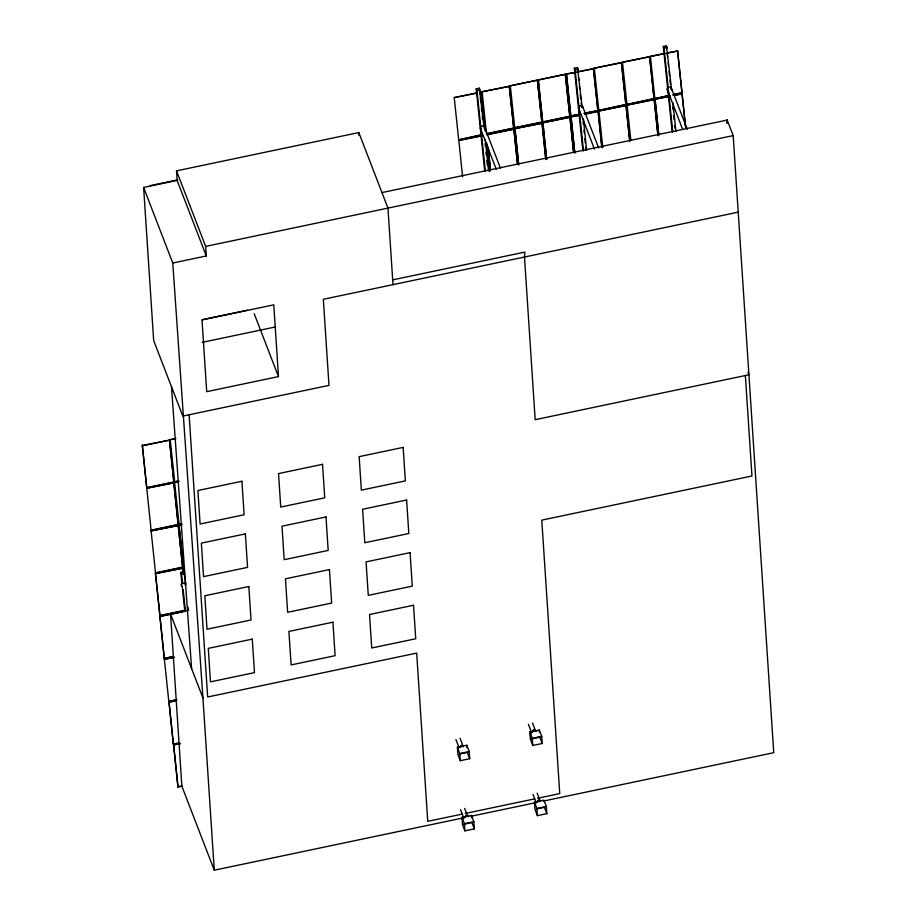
<?xml version="1.0" encoding="UTF-8"?>
<svg xmlns="http://www.w3.org/2000/svg" width="916" height="916" viewBox="0 0 916 916"><rect width="100%" height="100%" fill="white"/><g stroke="black" fill="none" stroke-linecap="round" stroke-linejoin="round"><path stroke-width="1.37" d="M543.337 801.088L773.745 752.689L733.189 135.602L727.19 120.065L726.972 122.904L727.19 120.065L381.972 192.566M461.675 745.59L461.664 745.75M465.946 815.916L466.404 816.385L466.29 815.709M462.912 818.858L462.225 819.236L466.198 815.858M534.12 730.441L533.524 730.304L536.501 731.346M535.356 803.641L534.715 804.008L535.413 803.55M538.494 800.744C539.077 800.779 538.219 801.134 538.826 800.309M457.599 749.025L457.931 748.693M461.355 745.796L461.801 746.219M533.81 730.464L534.246 731.025L534.131 730.327M534.704 803.962L535.047 803.664M538.127 800.458L538.459 800.664M461.343 745.647L458.721 747.937M530.467 734.037L530.616 733.43M466.175 816.408L466.221 815.687M535.826 802.874L538.482 800.16M530.822 733.647L530.089 733.808L533.845 729.96L536.513 731.392M481.095 91.966L485.526 131.354M537.349 80.15L510.315 85.829L537.349 80.15L541.906 122.366L514.655 127.782L541.928 122.046M565.264 74.288L538.23 79.967L565.264 74.288L569.821 116.504L542.707 122.194L538.23 79.967M579.004 114.58L570.737 116L566.397 74.047L593.637 68.643L578.729 71.769M621.426 62.494L594.312 68.185L598.789 110.424L625.903 104.722L621.426 62.494L625.903 104.722M649.593 56.574L622.479 62.265L626.956 104.504L654.07 98.802L649.593 56.574L654.07 98.802M672.504 94.932L681.996 92.94L677.645 50.998L667.867 52.739M584.019 113.206L597.988 110.584L584.431 113.435M681.996 92.94L677.519 50.712M546.6 159.132L542.833 122.778L569.947 117.076L573.702 152.319M601.858 146.4L598.114 111.168L584.431 114.031M629.784 140.537L626.029 105.294L598.915 110.996L602.808 147.636M657.951 134.618L654.196 99.386L627.082 105.077L630.826 140.32M673.81 95.264L682.248 93.798L674.107 95.516M173.891 482.068L146.766 487.77L173.891 482.068L169.54 440.127L142.289 445.531L151.151 530.456L178.265 524.754L173.925 482.812L146.674 488.217L173.925 482.812M173.708 482.537L178.059 524.49L151.026 530.169L155.537 573.141L182.65 567.439L178.299 525.498L151.06 530.902L178.299 525.498M185.673 610.411L159.922 615.827L155.445 573.588L182.685 568.183L155.445 573.588L155.411 572.855L182.559 567.153M672.149 131.79L663.298 46.464L666.447 45.8L671.646 90.18M663.298 46.464L664.077 48.17L667.214 47.506M484.747 171.258L476.205 88.841L479.343 88.176L483.957 126.843M582.874 150.648L574.332 68.231L577.469 67.566L582.221 107.653M476.205 88.841L476.973 90.558L480.121 89.894M574.332 68.231L575.099 69.948L578.248 69.284M481.747 135.007L458.698 139.85L454.221 97.611L477.064 92.814M482.148 91.749L509.388 86.333L482.148 91.749L486.499 133.69L513.773 127.965M669.791 95.504L654.871 98.642L650.406 56.403L665.176 53.3M477.408 93.054L454.221 97.611M566.397 74.047L576.015 72.341M621.563 62.78L594.312 68.185M649.719 56.861L622.479 62.265M664.089 53.838L650.406 56.403M666.802 53.277L677.645 50.998M177.143 180.429L143.617 187.471L172.769 263.007L206.295 255.965L177.143 180.429L176.513 170.857L358.82 132.568L387.96 208.115L392.998 284.647M150.178 185.616L177.784 179.822M481.369 134.767L458.698 139.85M542.581 121.92L569.855 116.183M570.737 116L579.942 114.065M625.937 104.401L598.789 110.424M669.39 95.275L654.871 98.642M673.466 94.417L681.905 92.653M486.625 133.976L513.739 128.286L509.262 86.047L513.739 128.286M462.591 176.777L458.824 140.423L481.667 135.625M486.751 134.549L513.99 129.145L486.877 134.835M514.907 128.641L542.158 123.225L514.907 128.641L518.674 164.994M574.767 153.212L571 116.859L579.061 115.164M658.764 135.568L654.997 99.214L669.779 96.111M481.999 135.866L458.824 140.423M542.833 122.778L570.073 117.362M571 116.859L579.255 115.439M584.683 114.294L598.24 111.443M626.166 105.58L598.915 110.996M654.322 99.672L627.082 105.077M654.997 99.214L668.691 96.649M176.513 170.857L205.665 246.404L733.189 135.602M202.161 319.718L247.583 310.18M392.678 279.861L524.891 252.095L524.49 257.03L535.173 419.677L748.91 374.781L747.925 372.228M738.216 212.146L323.325 299.28L328.981 385.384L182.822 416.082L153.67 340.546L143.617 187.471M202.276 342.332L274.651 327.126M278.475 376.59L206.707 391.67L202.001 319.913L273.769 304.845L278.475 376.59L254.19 313.65M178.757 481.049L174.693 481.896L170.216 439.669L175.586 438.535M142.255 444.798L142.427 445.817L169.54 440.127M175.769 438.821L170.216 439.669M178.334 480.82L174.693 481.896M181.78 524.021L179.078 524.582L174.601 482.354L178.631 481.507M178.792 481.782L174.601 482.354M181.46 523.78L179.078 524.582M178.975 525.04L183.452 567.267L178.975 525.04L181.666 524.479M179.112 525.326L181.826 524.754M181.929 583.561L180.761 572.317L183.91 571.653L185.856 584.66M180.761 572.317L181.54 574.023L184.689 573.359M159.785 615.541L185.307 610.182M173.845 656.669L164.227 658.375L159.876 616.434L188.719 610.239M159.876 616.434L183.063 611.877M164.227 658.375L173.433 656.44M176.971 699.79L168.83 701.496L164.353 659.268L173.765 657.287M173.983 657.551L164.353 659.268M176.548 699.561L168.83 701.496M178.86 743.162L173.307 744.021L168.956 702.068L175.677 700.66M168.956 702.068L175.872 700.935M173.307 744.021L177.074 743.231M182.101 786.26L177.91 786.821L173.559 744.88L180.28 743.471M173.559 744.88L180.463 743.735M177.91 786.821L181.677 786.031M457.382 747.227L466.817 745.246L469.244 751.544L469.713 758.711L460.29 760.692L457.863 754.406L457.382 747.227L459.821 753.524L460.29 760.692M529.872 731.998L539.306 730.018L541.734 736.315L542.203 743.494L532.78 745.475L530.353 739.178L529.872 731.998L532.31 738.296L532.78 745.475M459.821 753.524L469.244 751.544M532.31 738.296L541.734 736.315M459.202 754.12L467.286 752.425L469.713 758.711M531.692 738.891L539.776 737.197L542.203 743.494M462.477 814.038L427.738 821.343L416.677 653.097L207.657 696.996L189.108 414.765M465.248 813.454L534.738 798.867M537.509 798.283L559.745 793.611L541.78 520.128L751.967 475.988L745.361 375.526M461.996 817.381L471.431 815.4L473.858 821.698L474.328 828.877L464.893 830.858L462.465 824.56L461.996 817.381L464.423 823.679L464.893 830.858M534.486 802.164L543.921 800.183L546.348 806.481L546.818 813.648L537.383 815.629L534.955 809.332L534.486 802.164L536.913 808.45L537.383 815.629M214.264 870.2L202.94 697.992L170.559 614.052L181.872 786.26L214.264 870.2L462.729 818.011M471.076 816.259L536.387 802.542M464.423 823.679L473.858 821.698M536.913 808.45L546.348 806.481M463.817 824.274L471.9 822.579L474.328 828.877M536.307 809.057L544.39 807.351L546.818 813.648M482.663 125.95L482.114 126.053A2.164 1.569 -21.1 0 0 481.587 126.271M533.696 731.392L534.246 731.289A2.164 1.569 -21.1 0 1 535.265 731.403M593.385 68.379L597.77 110.321M653.978 98.516L626.956 104.504M681.996 93.547L685.363 125.698M173.8 481.782L169.414 439.84M182.433 567.92L182.914 572.111M465.992 815.389L468.637 816.774M182.65 567.439L178.173 525.212M671.336 88.028L687.263 129.328M667.192 89.287L682.615 129.248M582.702 106.645L598.64 147.945M578.568 107.893L594.495 149.194M484.53 126.958L500.468 168.258M480.396 128.217L496.335 169.506M532.551 723.056L535.608 730.979M528.406 724.304L531.463 732.227M537.142 793.187L540.211 801.134M533.009 794.435L536.078 802.382M460.05 738.262L463.118 746.197M461.378 745.223L461.527 745.83M455.916 739.51L458.973 747.456M464.664 808.416L467.721 816.362M460.519 809.664L463.588 817.61M682.111 93.512L685.74 128.469M672.974 102.97L675.916 131.423M666.447 45.8L666.733 48.64M667.329 54.33L667.627 57.181M668.211 62.861L668.508 65.712M669.092 71.402L669.539 75.662M669.985 79.932L670.42 84.203M672.791 106.954L673.077 109.794M673.672 115.485L674.107 119.756M674.703 125.446L675 128.286M664.077 48.17L668.211 87.993M668.497 90.833L672.779 132.076M655.135 99.501L658.753 134.457M654.196 99.386L657.883 135.751M626.029 105.294L629.716 141.671M593.511 68.357L597.988 110.584M598.114 111.168L601.789 147.533M583.4 119.023L586.652 150.281M577.469 67.566L577.916 71.837M578.5 77.517L578.798 80.356M579.381 86.047L579.679 88.886M580.275 94.566L580.71 98.836M581.156 103.096L581.591 107.355M583.068 121.565L583.366 124.416M583.95 130.095L584.248 132.934M584.843 138.625L585.278 142.885M585.725 147.144L586.022 149.984M575.099 69.948L583.503 150.934M571.126 117.145L574.744 152.102M566.523 74.333L570.874 116.286M565.344 74.276L569.821 116.504M569.947 117.076L573.485 152.056M542.959 123.065L546.726 159.418M538.356 80.253L542.707 122.194M545.925 159.579L542.032 122.939L545.707 159.315M537.429 80.139L541.906 122.366M515.044 128.927L518.662 163.884M510.315 85.829L514.781 128.068M517.62 164.101L513.865 128.858L517.403 163.838M488.182 147.419L490.495 169.792M488.056 147.144L490.369 169.506M487.083 144.797L489.842 171.361M486.728 143.136L489.625 171.097M481.347 91.921L485.32 131.091M485.274 139.633L488.526 170.891M479.343 88.176L479.938 93.867M480.373 98.127L480.82 102.386M481.404 108.077L481.702 110.916M482.297 116.607L482.583 119.446M485.091 143.606L485.388 146.446M485.972 152.125L486.27 154.964M486.865 160.655L487.301 164.914M476.973 90.558L485.377 171.544M184.196 574.458L183.36 567.725L183.944 573.324M182.559 567.897L183.12 572.374M181.54 574.023L182.57 583.904M183.154 589.549L185.353 610.732M182.227 586.366L184.849 611.67M173.685 745.166L178.036 787.107M142.427 445.817L146.766 487.77M169.094 702.354L173.433 744.307M155.571 573.874L159.922 615.827M160.014 616.72L164.353 658.661M202.94 697.992L172.769 263.007M171.487 386.712L191.604 668.611M727.19 120.065L727.384 122.893M539.306 730.018L539.467 732.411M466.817 745.246L466.977 747.639M471.431 815.4L471.58 817.793M358.82 132.568L359.003 135.408M205.665 246.404L206.295 255.965M188.101 607.308L188.261 609.701M464.458 817.667A2.164 1.569 -21.1 0 1 465.82 816.774M460.221 747.135A2.164 1.569 -21.1 0 1 461.206 746.62L461.756 746.506A2.164 1.569 -21.1 0 1 463.175 746.838M537.314 802.072A2.164 1.569 -21.1 0 1 538.299 801.557L538.848 801.443A2.164 1.569 -21.1 0 1 539.868 801.557M532.333 732.285A2.164 1.569 -21.1 0 1 532.711 731.907M185.124 584.843A2.164 1.569 -21.1 0 0 183.36 582.988L182.811 583.091A2.164 1.569 -21.1 0 0 181.116 584.614A2.164 1.569 -21.1 0 0 181.941 586.148M483.19 125.95A2.164 1.569 -21.1 0 1 484.175 128.229M480.843 128.893A2.164 1.569 -21.1 0 1 480.751 126.946M582.599 107.493A2.164 1.569 -21.1 0 0 580.824 105.638L580.286 105.741A2.164 1.569 -21.1 0 0 578.591 107.264A2.164 1.569 -21.1 0 0 579.416 108.798M670.97 89.299A2.164 1.569 -21.1 0 0 669.459 87.02L668.909 87.123A2.164 1.569 -21.1 0 0 667.214 88.646A2.164 1.569 -21.1 0 0 668.05 90.18M241.904 481.266L197.902 490.507L200.1 523.998L244.114 514.758L241.904 481.266M322.535 464.332L278.533 473.583L280.731 507.063L324.733 497.823L322.535 464.332M403.155 447.397L359.152 456.649L361.351 490.129L405.364 480.889L403.155 447.397M245.362 533.891L201.36 543.131L203.558 576.622L247.572 567.37L245.362 533.891M325.993 516.956L281.991 526.196L284.189 559.687L328.191 550.436L325.993 516.956M406.612 500.022L362.61 509.262L364.808 542.753L408.822 533.513L406.612 500.022M248.82 586.515L204.818 595.755L207.016 629.235L251.03 619.995L248.82 586.515M329.451 569.58L285.449 578.82L287.647 612.3L331.649 603.06L329.451 569.58M410.07 552.646L366.068 561.886L368.266 595.366L412.28 586.125L410.07 552.646M252.278 639.128L208.276 648.368L210.474 681.859L254.488 672.619L252.278 639.128M332.909 622.193L288.906 631.433L291.105 664.924L335.107 655.684L332.909 622.193M413.528 605.258L369.526 614.499L371.724 647.99L415.738 638.75L413.528 605.258"/></g></svg>
